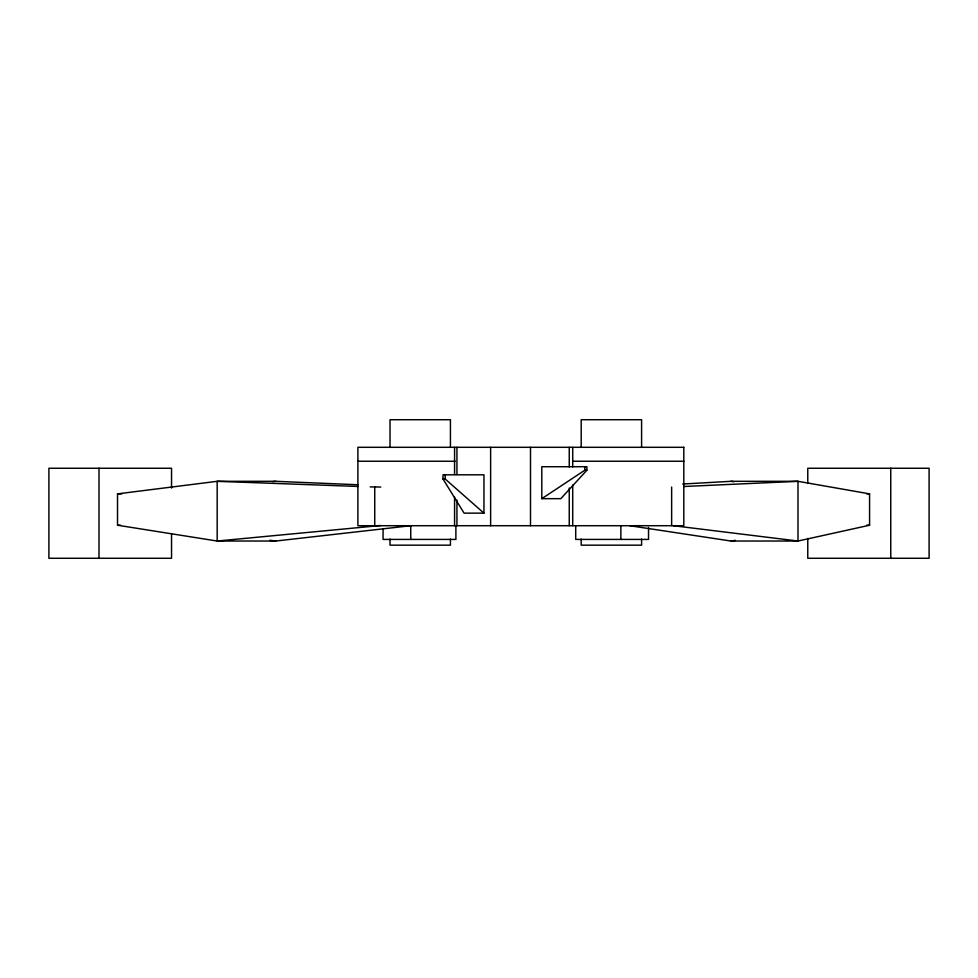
<?xml version="1.0" encoding="UTF-8"?>
<svg xmlns="http://www.w3.org/2000/svg" width="978" height="978" viewBox="0 0 978 978"><rect width="100%" height="100%" fill="white"/><g stroke="black" fill="none" stroke-linecap="round" stroke-linejoin="round"><path stroke-width="1.47" d="M586.886 470.235L560.797 498.67L541.8 498.67L541.8 466.714L586.886 466.714L586.886 470.235L584.795 470.235L541.8 498.67M682.73 484.024L730.945 481.31L797.987 481.31L869.576 493.866L869.576 525.223L797.987 541.03L730.945 541.03L629.991 525.736M730.945 541.03L735.444 540.345M410.956 525.675L275.772 541.03L217.177 541.03L117.519 525.223L117.519 493.866L217.177 481.31L275.772 481.31L357.789 484.758M272.74 481.616L275.772 481.31M380.772 525.504L217.177 541.03L217.177 481.31L358.07 486.457M683.83 486.506L797.987 481.31L797.987 541.03L673.157 525.687M357.899 461.249L455.222 461.249M573.304 461.249L683.805 461.249M443.01 479.024L445.198 479.024L483.951 513.144L483.951 474.807L443.01 474.807L443.01 479.024L464.098 513.144L483.951 513.144M370.185 486.897L380.772 487.056M117.519 493.866L121.92 493.866M866.642 493.866L869.576 493.866M117.519 525.223L120.453 525.223M866.642 525.223L869.576 525.223M730.945 481.31L733.94 481.677M269.769 540.284L275.772 541.03M890.762 468.254L890.762 558.279M807.767 483.511L807.767 468.254L929.1 468.254L929.1 558.279L807.767 558.279L807.767 538.45M671.641 487.056L671.641 525.504M648.536 527.448L648.536 539.416L575.712 539.416L575.712 525.944M641.592 446.922L641.592 419.721L581.189 419.721L581.189 446.922M641.592 539.098L641.592 545.174L581.189 545.174L581.189 539.098M620.871 525.944L620.871 539.416M584.795 466.714L584.795 470.235M572.717 447.301L572.717 466.909M572.717 485.002L572.717 525.712M569.245 447.301L569.245 466.909M569.245 488.022L569.245 525.712M530.504 447.301L530.504 525.712M490.626 447.301L490.626 525.712M456.934 447.301L456.934 474.452M456.934 500.076L456.934 525.712M455.895 525.944L455.895 539.416L383.07 539.416L383.07 528.939M454.574 447.301L454.574 474.452M454.574 497.068L454.574 525.712M450.43 446.922L450.43 419.721L390.026 419.721L390.026 446.922M450.43 539.098L450.43 545.174L390.026 545.174L390.026 539.098M445.198 474.807L445.198 479.024M410.748 525.944L410.748 539.416M374.733 487.056L374.733 525.504M171.541 488.095L171.541 468.254L48.9 468.254L48.9 558.279L171.541 558.279L171.541 533.866M98.998 468.254L98.998 558.279M683.805 447.301L357.899 447.301L357.899 525.712L683.805 525.712L683.805 447.301"/></g></svg>
